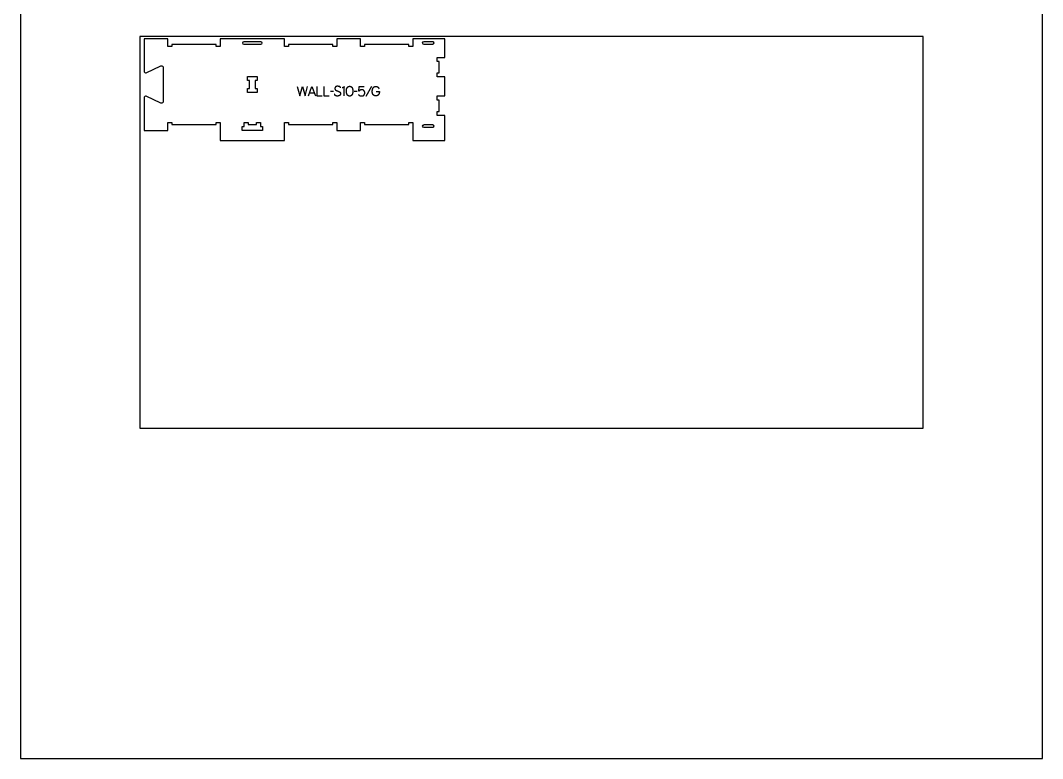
# Model space of a CAD drawing. Extents: x -7518 to -4335, y -10461 to -4867.
# Drawn here: x -7518 to -4335, y -10461 to -8161 of the extents above; entities that cross this region are included whole.
import ezdxf

# ---------------------------------------------------------------- set-up
doc = ezdxf.new("R2010")
doc.units = 0
for name, color, linetype in [('0_SHEET_SPRUCEPLY_2440X122', 1, 'CONTINUOUS'), ('1_ANYTOOL_1MMDEEP_LABELS_S', 2, 'CONTINUOUS'), ('3_ANYTOOL_CUTTHROUGH_INSID', 4, 'CONTINUOUS'), ('4_ANYTOOL_CUTTHROUGH_OUTSI', 5, 'CONTINUOUS'), ('DONOTCUT', 18, 'CONTINUOUS')]:
    doc.layers.add(name, color=color, linetype=linetype)

msp = doc.modelspace()

# ---------------------------------------------------------------- linework, layer by layer
at = {"layer": '0_SHEET_SPRUCEPLY_2440X122'}
msp.add_lwpolyline([(-7146.3, -8211.2), (-7146.3, -9431.2), (-4706.3, -9431.2), (-4706.3, -8211.2)], close=True, dxfattribs=at)
at = {"layer": '1_ANYTOOL_1MMDEEP_LABELS_S'}
for points in [[(-6655.9, -8366.6), (-6648.2, -8396.6), (-6639.7, -8367.5), (-6631.2, -8396.6), (-6623.7, -8366.6)], [(-6621.2, -8396.6), (-6610.3, -8366.6), (-6599.2, -8396.6)], [(-6594.9, -8366.6), (-6594.9, -8396.6), (-6577.8, -8396.6)], [(-6573.1, -8366.6), (-6573.1, -8396.6), (-6556, -8396.6)], [(-6521.1, -8371.2), (-6521.1, -8371), (-6521.1, -8370.9), (-6521.1, -8370.8), (-6521.2, -8370.7), (-6521.2, -8370.6), (-6521.2, -8370.5), (-6521.2, -8370.4), (-6521.2, -8370.4), (-6521.2, -8370.3), (-6521.2, -8370.2), (-6521.3, -8370.1), (-6521.3, -8370), (-6521.3, -8369.9), (-6521.3, -8369.9), (-6521.3, -8369.8), (-6521.4, -8369.7), (-6521.4, -8369.6), (-6521.4, -8369.5), (-6521.5, -8369.5), (-6521.5, -8369.4), (-6521.5, -8369.3), (-6521.6, -8369.3), (-6521.6, -8369.2), (-6521.6, -8369.1), (-6521.7, -8369), (-6521.7, -8369), (-6521.8, -8368.9), (-6521.8, -8368.8), (-6521.9, -8368.8), (-6521.9, -8368.7), (-6522, -8368.6), (-6522, -8368.6), (-6522.1, -8368.5), (-6522.1, -8368.5), (-6522.2, -8368.4), (-6522.2, -8368.4), (-6522.3, -8368.3), (-6522.4, -8368.2), (-6522.4, -8368.2), (-6522.5, -8368.1), (-6522.5, -8368.1), (-6522.6, -8368), (-6522.7, -8368), (-6522.8, -8367.9), (-6522.8, -8367.9), (-6522.9, -8367.8), (-6523, -8367.8), (-6523.1, -8367.7), (-6523.1, -8367.7), (-6523.2, -8367.7), (-6523.3, -8367.6), (-6523.5, -8367.5), (-6523.6, -8367.5), (-6523.8, -8367.4), (-6524, -8367.3), (-6524.2, -8367.2), (-6524.4, -8367.2), (-6525.2, -8367), (-6526, -8366.8), (-6526.8, -8366.6), (-6527.6, -8366.5), (-6528, -8366.4), (-6528.3, -8366.4), (-6528.7, -8366.3), (-6529.1, -8366.3), (-6529.4, -8366.3), (-6529.8, -8366.3), (-6530.2, -8366.2), (-6530.5, -8366.2), (-6530.7, -8366.2), (-6530.9, -8366.2), (-6531.1, -8366.3), (-6531.3, -8366.3), (-6531.5, -8366.3), (-6531.7, -8366.3), (-6531.9, -8366.3), (-6532, -8366.4), (-6532.2, -8366.4), (-6532.4, -8366.4), (-6532.6, -8366.5), (-6532.8, -8366.5), (-6533, -8366.5), (-6533.1, -8366.6), (-6533.3, -8366.6), (-6533.5, -8366.7), (-6533.7, -8366.8), (-6533.8, -8366.8), (-6534, -8366.9), (-6534.2, -8367), (-6534.4, -8367), (-6534.5, -8367.1), (-6534.7, -8367.2), (-6534.9, -8367.3), (-6535, -8367.4), (-6535.2, -8367.4), (-6535.3, -8367.5), (-6535.5, -8367.6), (-6535.7, -8367.7), (-6535.8, -8367.8), (-6536, -8367.9), (-6536.1, -8368.1), (-6536.3, -8368.2), (-6536.4, -8368.3), (-6536.6, -8368.4), (-6536.7, -8368.5), (-6536.9, -8368.7), (-6537, -8368.8), (-6537.1, -8368.9), (-6537.2, -8369.1), (-6537.3, -8369.2), (-6537.4, -8369.4), (-6537.6, -8369.5), (-6537.7, -8369.6), (-6537.7, -8369.8), (-6537.8, -8370), (-6537.9, -8370.1), (-6538, -8370.3), (-6538.1, -8370.4), (-6538.1, -8370.6), (-6538.2, -8370.8), (-6538.3, -8370.9), (-6538.3, -8371.1), (-6538.4, -8371.3), (-6538.4, -8371.5), (-6538.5, -8371.7), (-6538.5, -8371.9), (-6538.5, -8372.1), (-6538.6, -8372.2), (-6538.6, -8372.4), (-6538.6, -8372.6), (-6538.6, -8372.9), (-6538.6, -8373.1), (-6538.6, -8373.3), (-6538.6, -8373.5), (-6538.6, -8373.7), (-6538.6, -8373.9), (-6538.6, -8374.1), (-6538.6, -8374.3), (-6538.5, -8374.5), (-6538.5, -8374.7), (-6538.4, -8374.9), (-6538.4, -8375.1), (-6538.3, -8375.3), (-6538.3, -8375.4), (-6538.2, -8375.6), (-6538.2, -8375.7), (-6538.2, -8375.8), (-6538.1, -8375.9), (-6538.1, -8375.9), (-6538, -8376), (-6538, -8376.1), (-6538, -8376.2), (-6537.9, -8376.3), (-6537.9, -8376.3), (-6537.8, -8376.4), (-6537.8, -8376.5), (-6537.7, -8376.6), (-6537.7, -8376.7), (-6537.6, -8376.7), (-6537.6, -8376.8), (-6537.5, -8376.9), (-6537.5, -8376.9), (-6537.4, -8377), (-6537.3, -8377.1), (-6537.3, -8377.1), (-6537.2, -8377.2), (-6537.2, -8377.3), (-6537.1, -8377.3), (-6537, -8377.4), (-6536.9, -8377.5), (-6536.8, -8377.7), (-6536.6, -8377.8), (-6536.5, -8377.9), (-6536.3, -8378), (-6536.1, -8378.1), (-6536, -8378.2), (-6535.8, -8378.3), (-6535.1, -8378.7), (-6534.3, -8379.1), (-6533.6, -8379.5), (-6532.8, -8379.8), (-6532.1, -8380.2), (-6531.3, -8380.5), (-6530.5, -8380.8), (-6529.6, -8381.1), (-6528.8, -8381.4), (-6528, -8381.8), (-6527.2, -8382.1), (-6526.4, -8382.5), (-6525.7, -8382.9), (-6525, -8383.2), (-6524.3, -8383.6), (-6523.6, -8384.1), (-6523.4, -8384.2), (-6523.3, -8384.3), (-6523.1, -8384.4), (-6523, -8384.5), (-6523, -8384.5), (-6522.9, -8384.6), (-6522.8, -8384.7), (-6522.7, -8384.7), (-6522.7, -8384.8), (-6522.6, -8384.8), (-6522.5, -8384.9), (-6522.5, -8385), (-6522.4, -8385.1), (-6522.4, -8385.1), (-6522.3, -8385.2), (-6522.2, -8385.3), (-6522.2, -8385.3), (-6522.1, -8385.4), (-6522.1, -8385.5), (-6522, -8385.6), (-6522, -8385.6), (-6521.9, -8385.7), (-6521.9, -8385.8), (-6521.8, -8385.9), (-6521.8, -8386), (-6521.7, -8386), (-6521.7, -8386.1), (-6521.7, -8386.2), (-6521.6, -8386.3), (-6521.6, -8386.4), (-6521.6, -8386.5), (-6521.5, -8386.5), (-6521.5, -8386.6), (-6521.5, -8386.7), (-6521.4, -8386.8), (-6521.4, -8386.9), (-6521.4, -8387), (-6521.3, -8387.2), (-6521.3, -8387.4), (-6521.2, -8387.6), (-6521.2, -8387.8), (-6521.2, -8388), (-6521.2, -8388.2), (-6521.2, -8388.4), (-6521.2, -8388.6), (-6521.1, -8388.8), (-6521.2, -8389.1), (-6521.2, -8389.3), (-6521.2, -8389.5), (-6521.2, -8389.7), (-6521.2, -8390), (-6521.3, -8390.2), (-6521.3, -8390.4), (-6521.3, -8390.6), (-6521.4, -8390.8), (-6521.4, -8391.1), (-6521.5, -8391.3), (-6521.6, -8391.5), (-6521.6, -8391.7), (-6521.7, -8391.8), (-6521.8, -8392), (-6521.8, -8392.2), (-6521.9, -8392.4), (-6522, -8392.6), (-6522.1, -8392.8), (-6522.2, -8392.9), (-6522.3, -8393.1), (-6522.4, -8393.3), (-6522.6, -8393.4), (-6522.7, -8393.6), (-6522.8, -8393.7), (-6522.9, -8393.9), (-6523.1, -8394), (-6523.2, -8394.2), (-6523.4, -8394.3), (-6523.5, -8394.4), (-6523.7, -8394.6), (-6523.8, -8394.7), (-6524, -8394.8), (-6524.2, -8394.9), (-6524.4, -8395.1), (-6524.7, -8395.3), (-6525.1, -8395.5), (-6525.4, -8395.7), (-6525.8, -8395.9), (-6526.2, -8396), (-6526.6, -8396.2), (-6526.8, -8396.2), (-6526.9, -8396.3), (-6527.1, -8396.4), (-6527.3, -8396.4), (-6527.5, -8396.5), (-6527.7, -8396.5), (-6527.9, -8396.6), (-6528.1, -8396.6), (-6528.3, -8396.7), (-6528.5, -8396.7), (-6528.7, -8396.8), (-6528.9, -8396.8), (-6529.1, -8396.8), (-6529.3, -8396.8), (-6529.7, -8396.9), (-6530.1, -8396.9), (-6530.5, -8396.9), (-6531, -8396.9), (-6531.4, -8396.9), (-6531.8, -8396.9), (-6532.2, -8396.8), (-6532.6, -8396.8), (-6533, -8396.7), (-6533.3, -8396.7), (-6533.7, -8396.6), (-6534.1, -8396.5), (-6534.5, -8396.3), (-6534.8, -8396.2), (-6535.2, -8396.1), (-6535.6, -8395.9), (-6535.9, -8395.8), (-6536.3, -8395.6), (-6536.6, -8395.4), (-6536.8, -8395.3), (-6536.9, -8395.2), (-6537.1, -8395.1), (-6537.3, -8395), (-6537.4, -8394.8), (-6537.5, -8394.7), (-6537.7, -8394.6), (-6537.8, -8394.5), (-6537.9, -8394.4), (-6538.1, -8394.2), (-6538.2, -8394.1), (-6538.3, -8394), (-6538.3, -8393.9), (-6538.4, -8393.8), (-6538.4, -8393.8), (-6538.5, -8393.7), (-6538.5, -8393.6), (-6538.6, -8393.6), (-6538.6, -8393.5), (-6538.7, -8393.4), (-6538.7, -8393.3), (-6538.7, -8393.3), (-6538.8, -8393.2), (-6538.8, -8393.1), (-6538.9, -8393), (-6538.9, -8393), (-6538.9, -8392.9), (-6539, -8392.8), (-6539, -8392.7), (-6539, -8392.7), (-6539.1, -8392.6), (-6539.1, -8392.5), (-6539.1, -8392.3), (-6539.2, -8392.2), (-6539.2, -8392), (-6539.3, -8391.8), (-6539.3, -8391.6), (-6539.3, -8391.5), (-6539.3, -8391.3), (-6539.3, -8391.1), (-6539.3, -8390.9), (-6539.4, -8390.7)], [(-6509.3, -8396.6), (-6509.3, -8366.5), (-6509.3, -8366.7), (-6509.3, -8366.8), (-6509.3, -8367), (-6509.4, -8367.1), (-6509.4, -8367.3), (-6509.4, -8367.4), (-6509.5, -8367.5), (-6509.5, -8367.7), (-6509.6, -8367.8), (-6509.6, -8367.9), (-6509.7, -8368), (-6509.7, -8368), (-6509.7, -8368.1), (-6509.8, -8368.2), (-6509.8, -8368.2), (-6509.8, -8368.3), (-6509.9, -8368.3), (-6509.9, -8368.4), (-6510, -8368.4), (-6510, -8368.5), (-6510, -8368.6), (-6510.1, -8368.6), (-6510.1, -8368.7), (-6510.2, -8368.7), (-6510.2, -8368.8), (-6510.2, -8368.8), (-6510.3, -8368.9), (-6510.3, -8368.9), (-6510.4, -8369), (-6510.4, -8369), (-6510.5, -8369.1), (-6510.5, -8369.1), (-6510.6, -8369.2), (-6510.7, -8369.3), (-6510.8, -8369.4), (-6511, -8369.5), (-6511.1, -8369.5), (-6511.2, -8369.6), (-6511.3, -8369.7), (-6511.5, -8369.8), (-6511.6, -8369.8), (-6511.7, -8369.9), (-6511.9, -8369.9), (-6512.2, -8370.1), (-6512.5, -8370.2), (-6512.7, -8370.3), (-6513, -8370.4), (-6513.3, -8370.5), (-6513.6, -8370.5), (-6513.9, -8370.6), (-6514.1, -8370.7), (-6514.4, -8370.7), (-6514.7, -8370.8), (-6514.9, -8370.8), (-6515.2, -8370.9), (-6515.5, -8370.9), (-6515.7, -8370.9), (-6516, -8370.9), (-6516.3, -8370.9)], [(-6465.3, -8391.8), (-6465, -8392.1), (-6464.8, -8392.4), (-6464.6, -8392.7), (-6464.4, -8392.9), (-6464.2, -8393.2), (-6463.9, -8393.4), (-6463.7, -8393.7), (-6463.5, -8393.9), (-6463.2, -8394.1), (-6463, -8394.3), (-6462.7, -8394.5), (-6462.4, -8394.7), (-6462.2, -8394.9), (-6461.9, -8395.1), (-6461.6, -8395.2), (-6461.4, -8395.4), (-6461.1, -8395.5), (-6460.8, -8395.7), (-6460.5, -8395.8), (-6460.2, -8395.9), (-6459.9, -8396), (-6459.6, -8396.1), (-6459.3, -8396.2), (-6459, -8396.3), (-6458.7, -8396.4), (-6458.3, -8396.4), (-6458, -8396.5), (-6457.7, -8396.5), (-6457.3, -8396.5), (-6457, -8396.6), (-6456.6, -8396.6), (-6456.3, -8396.6), (-6455.9, -8396.6), (-6455.5, -8396.6), (-6455.1, -8396.5), (-6454.7, -8396.5), (-6454.3, -8396.5), (-6453.9, -8396.4), (-6453.5, -8396.4), (-6453.2, -8396.3), (-6452.8, -8396.2), (-6452.4, -8396.2), (-6452.1, -8396.1), (-6451.7, -8396), (-6451.4, -8395.9), (-6451.1, -8395.8), (-6450.8, -8395.7), (-6450.4, -8395.5), (-6450.3, -8395.5), (-6450.1, -8395.4), (-6450, -8395.3), (-6449.8, -8395.2), (-6449.7, -8395.2), (-6449.5, -8395.1), (-6449.4, -8395), (-6449.3, -8394.9), (-6449.1, -8394.8), (-6449, -8394.7), (-6448.8, -8394.6), (-6448.7, -8394.4), (-6448.6, -8394.3), (-6448.4, -8394.2), (-6448.3, -8394.1), (-6448.2, -8393.9), (-6448.1, -8393.8), (-6447.9, -8393.7), (-6447.8, -8393.5), (-6447.7, -8393.4), (-6447.6, -8393.2), (-6447.5, -8393.1), (-6447.3, -8392.9), (-6447.2, -8392.7), (-6447.1, -8392.6), (-6447, -8392.4), (-6446.9, -8392.2), (-6446.8, -8392), (-6446.6, -8391.7), (-6446.4, -8391.3), (-6446.3, -8391), (-6446.2, -8390.8), (-6446.1, -8390.5), (-6446, -8390.3), (-6445.9, -8390), (-6445.8, -8389.8), (-6445.7, -8389.6), (-6445.7, -8389.3), (-6445.6, -8389.1), (-6445.6, -8388.8), (-6445.5, -8388.6), (-6445.5, -8388.4), (-6445.5, -8388.1), (-6445.5, -8387.9), (-6445.5, -8387.6), (-6445.5, -8387.4), (-6445.5, -8387.1), (-6445.5, -8386.9), (-6445.5, -8386.6), (-6445.5, -8386.4), (-6445.5, -8386.1), (-6445.5, -8385.9), (-6445.6, -8385.6), (-6445.6, -8385.4), (-6445.6, -8385.1), (-6445.7, -8384.9), (-6445.7, -8384.6), (-6445.8, -8384.4), (-6445.8, -8384.2), (-6445.9, -8383.9), (-6446, -8383.7), (-6446.1, -8383.5), (-6446.1, -8383.2), (-6446.2, -8383), (-6446.3, -8382.8), (-6446.4, -8382.6), (-6446.5, -8382.4), (-6446.6, -8382.2), (-6446.7, -8382), (-6446.8, -8381.8), (-6446.9, -8381.6), (-6447, -8381.4), (-6447.2, -8381.2), (-6447.3, -8381), (-6447.4, -8380.8), (-6447.6, -8380.6), (-6447.7, -8380.4), (-6447.9, -8380.2), (-6448, -8380), (-6448.2, -8379.9), (-6448.3, -8379.7), (-6448.5, -8379.5), (-6448.7, -8379.4), (-6448.8, -8379.2), (-6449, -8379.1), (-6449.2, -8378.9), (-6449.4, -8378.8), (-6449.6, -8378.7), (-6449.8, -8378.6), (-6450, -8378.4), (-6450.2, -8378.3), (-6450.4, -8378.2), (-6450.6, -8378.1), (-6450.8, -8378), (-6451, -8377.9), (-6451.2, -8377.9), (-6451.5, -8377.8), (-6451.7, -8377.7), (-6451.9, -8377.6), (-6452.2, -8377.6), (-6452.4, -8377.5), (-6452.7, -8377.5), (-6452.9, -8377.4), (-6453.2, -8377.4), (-6453.4, -8377.4), (-6453.7, -8377.3), (-6454, -8377.3), (-6454.2, -8377.3), (-6454.5, -8377.3), (-6454.8, -8377.3), (-6455.1, -8377.3), (-6455.5, -8377.3), (-6455.8, -8377.3), (-6456.2, -8377.4), (-6456.5, -8377.4), (-6456.8, -8377.5), (-6457.1, -8377.5), (-6457.5, -8377.6), (-6457.8, -8377.7), (-6458.1, -8377.7), (-6458.4, -8377.8), (-6458.7, -8377.9), (-6459, -8378), (-6459.3, -8378.2), (-6459.5, -8378.3), (-6459.8, -8378.4), (-6460.1, -8378.6), (-6460.4, -8378.7), (-6460.6, -8378.9), (-6460.9, -8379.1), (-6461.2, -8379.2), (-6461.4, -8379.4), (-6461.7, -8379.6), (-6462, -8379.8), (-6462.2, -8380), (-6462.5, -8380.2), (-6462.8, -8380.4), (-6463, -8380.7), (-6463.5, -8381.1), (-6464.1, -8381.6), (-6463.3, -8366.6), (-6447.1, -8366.6)], [(-6424.9, -8367.1), (-6442.1, -8397.8)], [(-6409.7, -8382.8), (-6399.9, -8382.8), (-6399.9, -8383.7), (-6400, -8384.5), (-6400, -8384.8), (-6400.1, -8385.2), (-6400.1, -8385.6), (-6400.2, -8386), (-6400.3, -8386.4), (-6400.3, -8386.7), (-6400.4, -8387.1), (-6400.5, -8387.4), (-6400.6, -8387.8), (-6400.7, -8388.1), (-6400.8, -8388.4), (-6400.9, -8388.7), (-6401, -8389.1), (-6401.2, -8389.4), (-6401.3, -8389.7), (-6401.4, -8390), (-6401.6, -8390.3), (-6401.7, -8390.6), (-6401.9, -8390.8), (-6402, -8391.1), (-6402.2, -8391.4), (-6402.4, -8391.6), (-6402.6, -8391.9), (-6402.8, -8392.1), (-6403, -8392.4), (-6403.2, -8392.6), (-6403.4, -8392.8), (-6403.6, -8393.1), (-6403.8, -8393.3), (-6404, -8393.5), (-6404.3, -8393.7), (-6404.5, -8393.9), (-6404.7, -8394.1), (-6404.9, -8394.3), (-6405.2, -8394.4), (-6405.4, -8394.6), (-6405.6, -8394.8), (-6405.9, -8394.9), (-6406.1, -8395.1), (-6406.3, -8395.2), (-6406.6, -8395.4), (-6406.8, -8395.5), (-6407.1, -8395.6), (-6407.3, -8395.7), (-6407.5, -8395.8), (-6407.8, -8395.9), (-6408, -8396), (-6408.3, -8396.1), (-6408.5, -8396.2), (-6408.8, -8396.3), (-6409, -8396.3), (-6409.3, -8396.4), (-6409.5, -8396.4), (-6409.8, -8396.5), (-6410, -8396.5), (-6410.3, -8396.6), (-6410.5, -8396.6), (-6410.8, -8396.6), (-6411, -8396.6), (-6411.3, -8396.6), (-6411.6, -8396.6), (-6411.8, -8396.6), (-6412.1, -8396.6), (-6412.3, -8396.6), (-6412.6, -8396.6), (-6412.8, -8396.5), (-6413.1, -8396.5), (-6413.3, -8396.4), (-6413.6, -8396.4), (-6413.8, -8396.3), (-6414.1, -8396.2), (-6414.3, -8396.2), (-6414.6, -8396.1), (-6414.8, -8396), (-6415, -8395.9), (-6415.3, -8395.8), (-6415.5, -8395.7), (-6415.7, -8395.5), (-6416, -8395.4), (-6416.2, -8395.3), (-6416.4, -8395.1), (-6416.7, -8395), (-6416.9, -8394.8), (-6417.1, -8394.7), (-6417.3, -8394.5), (-6417.6, -8394.3), (-6417.8, -8394.1), (-6418, -8393.9), (-6418.2, -8393.7), (-6418.4, -8393.5), (-6418.7, -8393.3), (-6418.9, -8393.1), (-6419.1, -8392.9), (-6419.3, -8392.7), (-6419.5, -8392.4), (-6419.7, -8392.2), (-6419.9, -8391.9), (-6420, -8391.6), (-6420.2, -8391.4), (-6420.4, -8391.1), (-6420.5, -8390.8), (-6420.7, -8390.5), (-6420.8, -8390.2), (-6421, -8389.9), (-6421.1, -8389.6), (-6421.2, -8389.3), (-6421.3, -8388.9), (-6421.5, -8388.6), (-6421.6, -8388.2), (-6421.7, -8387.9), (-6421.7, -8387.5), (-6421.8, -8387.1), (-6421.9, -8386.8), (-6422, -8386.4), (-6422, -8386), (-6422.1, -8385.6), (-6422.1, -8385.2), (-6422.2, -8384.8), (-6422.3, -8383.9), (-6422.3, -8383), (-6422.3, -8382.1), (-6422.3, -8381.4), (-6422.3, -8380.7), (-6422.2, -8380.1), (-6422.1, -8379.4), (-6422, -8378.7), (-6421.9, -8378.1), (-6421.8, -8377.4), (-6421.6, -8376.8), (-6421.5, -8376.1), (-6421.3, -8375.5), (-6421, -8374.8), (-6420.8, -8374.2), (-6420.5, -8373.5), (-6420.3, -8372.9), (-6420, -8372.2), (-6419.6, -8371.6), (-6419.5, -8371.3), (-6419.3, -8371), (-6419.1, -8370.7), (-6418.9, -8370.4), (-6418.7, -8370.2), (-6418.6, -8370), (-6418.5, -8369.9), (-6418.4, -8369.8), (-6418.3, -8369.7), (-6418.2, -8369.5), (-6418.1, -8369.4), (-6417.9, -8369.3), (-6417.8, -8369.2), (-6417.7, -8369.1), (-6417.6, -8369), (-6417.5, -8368.9), (-6417.4, -8368.8), (-6417.2, -8368.6), (-6417.1, -8368.5), (-6417, -8368.5), (-6416.8, -8368.4), (-6416.7, -8368.3), (-6416.6, -8368.2), (-6416.4, -8368.1), (-6416.3, -8368), (-6416.2, -8367.9), (-6416, -8367.8), (-6415.9, -8367.8), (-6415.7, -8367.7), (-6415.6, -8367.6), (-6415.5, -8367.5), (-6415.3, -8367.5), (-6415.2, -8367.4), (-6415, -8367.4), (-6414.9, -8367.3), (-6414.7, -8367.2), (-6414.5, -8367.2), (-6414.2, -8367.1), (-6413.9, -8367), (-6413.6, -8366.9), (-6413.2, -8366.8), (-6412.9, -8366.8), (-6412.5, -8366.7), (-6412.1, -8366.7), (-6411.8, -8366.6), (-6411.4, -8366.6), (-6411, -8366.6), (-6410.6, -8366.6), (-6410.4, -8366.6), (-6410.2, -8366.6), (-6409.9, -8366.6), (-6409.7, -8366.6), (-6409.5, -8366.6), (-6409.3, -8366.7), (-6409.1, -8366.7), (-6408.9, -8366.7), (-6408.7, -8366.8), (-6408.5, -8366.8), (-6408.3, -8366.9), (-6408.1, -8366.9), (-6407.9, -8367), (-6407.7, -8367), (-6407.5, -8367.1), (-6407.3, -8367.1), (-6407.2, -8367.2), (-6407, -8367.3), (-6406.8, -8367.4), (-6406.6, -8367.5), (-6406.5, -8367.6), (-6406.3, -8367.7), (-6406.1, -8367.8), (-6406, -8367.9), (-6405.8, -8368), (-6405.6, -8368.1), (-6405.5, -8368.2), (-6405.3, -8368.3), (-6405.2, -8368.4), (-6405, -8368.6), (-6404.9, -8368.7), (-6404.8, -8368.9), (-6404.5, -8369.1), (-6404.2, -8369.4), (-6403.9, -8369.7), (-6403.7, -8370), (-6403.4, -8370.3), (-6403.2, -8370.6), (-6402.9, -8371), (-6402.7, -8371.3), (-6402.5, -8371.6), (-6402.3, -8371.9), (-6402.1, -8372.3), (-6401.9, -8372.6), (-6401.7, -8372.9), (-6401.5, -8373.3), (-6401.3, -8373.6), (-6401.1, -8374)], [(-6617.7, -8387), (-6602.8, -8387)], [(-6543.4, -8382.7), (-6552.2, -8382.8)], [(-6469.5, -8382.7), (-6478.3, -8382.8)]]:
    msp.add_lwpolyline(points, dxfattribs=at)
msp.add_lwpolyline([(-6492.8, -8366.3), (-6492.4, -8366.3), (-6492, -8366.3), (-6491.9, -8366.4), (-6491.7, -8366.4), (-6491.5, -8366.4), (-6491.3, -8366.4), (-6491.2, -8366.4), (-6491, -8366.5), (-6490.8, -8366.5), (-6490.7, -8366.5), (-6490.5, -8366.6), (-6490.3, -8366.6), (-6490.2, -8366.7), (-6490, -8366.7), (-6489.9, -8366.8), (-6489.7, -8366.8), (-6489.6, -8366.9), (-6489.4, -8366.9), (-6489.3, -8367), (-6489.1, -8367), (-6489, -8367.1), (-6488.8, -8367.2), (-6488.7, -8367.3), (-6488.6, -8367.3), (-6488.4, -8367.4), (-6488.3, -8367.5), (-6488.2, -8367.6), (-6488, -8367.7), (-6487.9, -8367.8), (-6487.8, -8367.8), (-6487.6, -8368), (-6487.3, -8368.2), (-6487.1, -8368.4), (-6486.9, -8368.7), (-6486.6, -8368.9), (-6486.4, -8369.1), (-6486.2, -8369.3), (-6486, -8369.6), (-6485.8, -8369.8), (-6485.6, -8370.1), (-6485.5, -8370.3), (-6485.3, -8370.6), (-6485.1, -8370.9), (-6485, -8371.1), (-6484.8, -8371.4), (-6484.7, -8371.7), (-6484.5, -8372), (-6484.4, -8372.3), (-6484.3, -8372.6), (-6484.1, -8372.9), (-6484, -8373.2), (-6483.9, -8373.5), (-6483.8, -8373.8), (-6483.7, -8374.1), (-6483.6, -8374.5), (-6483.5, -8374.8), (-6483.4, -8375.1), (-6483.3, -8375.4), (-6483.3, -8375.8), (-6483.2, -8376.1), (-6483.1, -8376.8), (-6483, -8377.5), (-6482.9, -8378.1), (-6482.8, -8378.8), (-6482.7, -8379.4), (-6482.7, -8380.1), (-6482.6, -8380.7), (-6482.6, -8381.4), (-6482.6, -8382), (-6482.6, -8382.6), (-6482.6, -8383.2), (-6482.7, -8383.8), (-6482.7, -8384.4), (-6482.8, -8385.1), (-6482.9, -8385.7), (-6483, -8386.3), (-6483.1, -8386.9), (-6483.3, -8387.5), (-6483.4, -8388.1), (-6483.6, -8388.8), (-6483.8, -8389.4), (-6484, -8390), (-6484.2, -8390.6), (-6484.5, -8391.2), (-6484.7, -8391.9), (-6484.9, -8392.2), (-6485, -8392.5), (-6485.2, -8392.8), (-6485.2, -8392.9), (-6485.3, -8393), (-6485.4, -8393.2), (-6485.5, -8393.3), (-6485.6, -8393.4), (-6485.7, -8393.6), (-6485.7, -8393.7), (-6485.8, -8393.8), (-6485.9, -8393.9), (-6486, -8394), (-6486.1, -8394.2), (-6486.2, -8394.3), (-6486.3, -8394.4), (-6486.4, -8394.5), (-6486.5, -8394.6), (-6486.6, -8394.7), (-6486.7, -8394.8), (-6486.9, -8394.9), (-6487, -8395), (-6487.1, -8395.1), (-6487.2, -8395.2), (-6487.3, -8395.3), (-6487.4, -8395.4), (-6487.6, -8395.4), (-6487.7, -8395.5), (-6487.8, -8395.6), (-6487.9, -8395.7), (-6488.1, -8395.7), (-6488.2, -8395.8), (-6488.3, -8395.9), (-6488.5, -8396), (-6488.6, -8396), (-6488.7, -8396.1), (-6488.9, -8396.1), (-6489, -8396.2), (-6489.1, -8396.3), (-6489.3, -8396.3), (-6489.4, -8396.4), (-6489.6, -8396.4), (-6489.7, -8396.4), (-6489.9, -8396.5), (-6490, -8396.5), (-6490.4, -8396.6), (-6490.7, -8396.7), (-6491, -8396.7), (-6491.3, -8396.8), (-6491.7, -8396.8), (-6492, -8396.8), (-6492.4, -8396.8), (-6492.8, -8396.8), (-6493.1, -8396.8), (-6493.5, -8396.8), (-6493.8, -8396.8), (-6494.2, -8396.8), (-6494.5, -8396.7), (-6494.8, -8396.7), (-6495.2, -8396.6), (-6495.3, -8396.6), (-6495.5, -8396.5), (-6495.6, -8396.5), (-6495.8, -8396.4), (-6495.9, -8396.4), (-6496.1, -8396.3), (-6496.2, -8396.3), (-6496.4, -8396.2), (-6496.5, -8396.2), (-6496.6, -8396.1), (-6496.8, -8396.1), (-6496.9, -8396), (-6497, -8395.9), (-6497.2, -8395.9), (-6497.3, -8395.8), (-6497.4, -8395.7), (-6497.6, -8395.7), (-6497.7, -8395.6), (-6497.8, -8395.5), (-6497.9, -8395.4), (-6498.1, -8395.3), (-6498.2, -8395.3), (-6498.3, -8395.2), (-6498.4, -8395.1), (-6498.5, -8395), (-6498.6, -8394.9), (-6498.7, -8394.8), (-6498.8, -8394.7), (-6499, -8394.6), (-6499.1, -8394.5), (-6499.2, -8394.4), (-6499.3, -8394.2), (-6499.4, -8394.1), (-6499.5, -8394), (-6499.5, -8393.9), (-6499.6, -8393.8), (-6499.7, -8393.7), (-6499.8, -8393.5), (-6499.9, -8393.4), (-6500, -8393.3), (-6500.1, -8393.1), (-6500.2, -8393), (-6500.2, -8392.9), (-6500.3, -8392.7), (-6500.5, -8392.4), (-6500.6, -8392.1), (-6500.7, -8391.8), (-6501, -8391.2), (-6501.2, -8390.6), (-6501.5, -8389.9), (-6501.7, -8389.3), (-6501.8, -8388.7), (-6502, -8388.1), (-6502.2, -8387.5), (-6502.3, -8386.8), (-6502.4, -8386.2), (-6502.5, -8385.6), (-6502.6, -8385), (-6502.7, -8384.4), (-6502.8, -8383.8), (-6502.8, -8383.1), (-6502.8, -8382.5), (-6502.8, -8381.9), (-6502.8, -8381.3), (-6502.8, -8380.7), (-6502.8, -8380.1), (-6502.7, -8379.4), (-6502.7, -8378.8), (-6502.6, -8378.1), (-6502.5, -8377.4), (-6502.4, -8376.7), (-6502.3, -8376.4), (-6502.3, -8376.1), (-6502.2, -8375.7), (-6502.1, -8375.4), (-6502, -8375.1), (-6502, -8374.7), (-6501.9, -8374.4), (-6501.8, -8374.1), (-6501.7, -8373.8), (-6501.5, -8373.5), (-6501.4, -8373.2), (-6501.3, -8372.9), (-6501.2, -8372.6), (-6501.1, -8372.3), (-6500.9, -8372), (-6500.8, -8371.7), (-6500.6, -8371.4), (-6500.5, -8371.1), (-6500.3, -8370.8), (-6500.2, -8370.6), (-6500, -8370.3), (-6499.8, -8370.1), (-6499.6, -8369.8), (-6499.4, -8369.6), (-6499.2, -8369.3), (-6499, -8369.1), (-6498.8, -8368.9), (-6498.6, -8368.7), (-6498.4, -8368.4), (-6498.1, -8368.2), (-6497.9, -8368), (-6497.7, -8367.8), (-6497.5, -8367.8), (-6497.4, -8367.7), (-6497.3, -8367.6), (-6497.2, -8367.5), (-6497, -8367.4), (-6496.9, -8367.3), (-6496.8, -8367.3), (-6496.6, -8367.2), (-6496.5, -8367.1), (-6496.4, -8367), (-6496.2, -8367), (-6496.1, -8366.9), (-6495.9, -8366.9), (-6495.8, -8366.8), (-6495.6, -8366.8), (-6495.5, -8366.7), (-6495.3, -8366.7), (-6495.2, -8366.6), (-6495, -8366.6), (-6494.8, -8366.5), (-6494.7, -8366.5), (-6494.5, -8366.5), (-6494.3, -8366.4), (-6494.2, -8366.4), (-6494, -8366.4), (-6493.8, -8366.4), (-6493.7, -8366.4), (-6493.5, -8366.3), (-6493.1, -8366.3)], close=True, dxfattribs=at)
at = {"layer": '3_ANYTOOL_CUTTHROUGH_INSID', "color": 4}
for points in [[(-6820.8, -8226.6), (-6770.8, -8226.6, -1), (-6770.8, -8236.1), (-6820.8, -8236.1, -1)], [(-6260.8, -8226.6), (-6235, -8226.6), (-6235, -8226.6), (-6234.9, -8226.6), (-6234.8, -8226.6), (-6234.7, -8226.6), (-6234.6, -8226.6), (-6234.5, -8226.6), (-6234.4, -8226.7), (-6234.3, -8226.7), (-6234.2, -8226.7), (-6234.1, -8226.7), (-6234, -8226.8), (-6233.9, -8226.8), (-6233.8, -8226.8), (-6233.7, -8226.9), (-6233.6, -8226.9), (-6233.5, -8227), (-6233.4, -8227), (-6233.3, -8227.1), (-6233.2, -8227.1), (-6233.1, -8227.2), (-6233, -8227.2), (-6232.9, -8227.3), (-6232.9, -8227.3), (-6232.8, -8227.4), (-6232.7, -8227.5), (-6232.6, -8227.6), (-6232.5, -8227.6), (-6232.4, -8227.7), (-6232.4, -8227.8), (-6232.3, -8227.9), (-6232.2, -8227.9), (-6232.1, -8228), (-6232.1, -8228.1), (-6232, -8228.2), (-6231.9, -8228.3), (-6231.9, -8228.4), (-6231.8, -8228.5), (-6231.8, -8228.6), (-6231.7, -8228.7), (-6231.6, -8228.8), (-6231.6, -8228.9), (-6231.5, -8229), (-6231.5, -8229.1), (-6231.5, -8229.2), (-6231.4, -8229.3), (-6231.4, -8229.4), (-6231.3, -8229.5), (-6231.3, -8229.6), (-6231.3, -8229.7), (-6231.2, -8229.8), (-6231.2, -8230), (-6231.2, -8230.1), (-6231.2, -8230.2), (-6231.1, -8230.3), (-6231.1, -8230.4), (-6231.1, -8230.5), (-6231.1, -8230.6), (-6231.1, -8230.7), (-6231.1, -8230.8), (-6231.1, -8230.9), (-6231, -8231), (-6231, -8231.1), (-6231, -8231.2), (-6231, -8231.3), (-6231, -8231.5), (-6231, -8231.6), (-6231, -8231.7), (-6231.1, -8231.8), (-6231.1, -8231.9), (-6231.1, -8232), (-6231.1, -8232.1), (-6231.1, -8232.2), (-6231.1, -8232.3), (-6231.1, -8232.4), (-6231.2, -8232.5), (-6231.2, -8232.6), (-6231.2, -8232.7), (-6231.2, -8232.9), (-6231.3, -8233), (-6231.3, -8233.1), (-6231.3, -8233.2), (-6231.4, -8233.3), (-6231.4, -8233.4), (-6231.5, -8233.5), (-6231.5, -8233.6), (-6231.5, -8233.7), (-6231.6, -8233.8), (-6231.6, -8233.9), (-6231.7, -8234), (-6231.8, -8234.1), (-6231.8, -8234.2), (-6231.9, -8234.3), (-6231.9, -8234.4), (-6232, -8234.5), (-6232.1, -8234.6), (-6232.1, -8234.7), (-6232.2, -8234.7), (-6232.3, -8234.8), (-6232.4, -8234.9), (-6232.4, -8235), (-6232.5, -8235.1), (-6232.6, -8235.1), (-6232.7, -8235.2), (-6232.8, -8235.3), (-6232.9, -8235.4), (-6232.9, -8235.4), (-6233, -8235.5), (-6233.1, -8235.5), (-6233.2, -8235.6), (-6233.3, -8235.6), (-6233.4, -8235.7), (-6233.5, -8235.7), (-6233.6, -8235.8), (-6233.7, -8235.8), (-6233.8, -8235.9), (-6233.9, -8235.9), (-6234, -8235.9), (-6234.1, -8236), (-6234.2, -8236), (-6234.3, -8236), (-6234.4, -8236), (-6234.5, -8236.1), (-6234.6, -8236.1), (-6234.7, -8236.1), (-6234.8, -8236.1), (-6234.9, -8236.1), (-6235, -8236.1), (-6235, -8236.1), (-6260.8, -8236.1, -1)], [(-6260.8, -8495.1, -1), (-6260.8, -8485.6), (-6235, -8485.6), (-6235, -8485.6), (-6234.9, -8485.6), (-6234.8, -8485.6), (-6234.7, -8485.6), (-6234.6, -8485.6), (-6234.5, -8485.6), (-6234.4, -8485.7), (-6234.3, -8485.7), (-6234.2, -8485.7), (-6234.1, -8485.7), (-6234, -8485.8), (-6233.9, -8485.8), (-6233.8, -8485.8), (-6233.7, -8485.9), (-6233.6, -8485.9), (-6233.5, -8486), (-6233.4, -8486), (-6233.3, -8486.1), (-6233.2, -8486.1), (-6233.1, -8486.2), (-6233, -8486.2), (-6232.9, -8486.3), (-6232.9, -8486.3), (-6232.8, -8486.4), (-6232.7, -8486.5), (-6232.6, -8486.6), (-6232.5, -8486.6), (-6232.4, -8486.7), (-6232.4, -8486.8), (-6232.3, -8486.9), (-6232.2, -8486.9), (-6232.1, -8487), (-6232.1, -8487.1), (-6232, -8487.2), (-6231.9, -8487.3), (-6231.9, -8487.4), (-6231.8, -8487.5), (-6231.8, -8487.6), (-6231.7, -8487.7), (-6231.6, -8487.8), (-6231.6, -8487.9), (-6231.5, -8488), (-6231.5, -8488.1), (-6231.5, -8488.2), (-6231.4, -8488.3), (-6231.4, -8488.4), (-6231.3, -8488.5), (-6231.3, -8488.6), (-6231.3, -8488.7), (-6231.2, -8488.8), (-6231.2, -8489), (-6231.2, -8489.1), (-6231.2, -8489.2), (-6231.1, -8489.3), (-6231.1, -8489.4), (-6231.1, -8489.5), (-6231.1, -8489.6), (-6231.1, -8489.7), (-6231.1, -8489.8), (-6231.1, -8489.9), (-6231, -8490), (-6231, -8490.1), (-6231, -8490.2), (-6231, -8490.3), (-6231, -8490.5), (-6231, -8490.6), (-6231, -8490.7), (-6231.1, -8490.8), (-6231.1, -8490.9), (-6231.1, -8491), (-6231.1, -8491.1), (-6231.1, -8491.2), (-6231.1, -8491.3), (-6231.1, -8491.4), (-6231.2, -8491.5), (-6231.2, -8491.6), (-6231.2, -8491.7), (-6231.2, -8491.9), (-6231.3, -8492), (-6231.3, -8492.1), (-6231.3, -8492.2), (-6231.4, -8492.3), (-6231.4, -8492.4), (-6231.5, -8492.5), (-6231.5, -8492.6), (-6231.5, -8492.7), (-6231.6, -8492.8), (-6231.6, -8492.9), (-6231.7, -8493), (-6231.8, -8493.1), (-6231.8, -8493.2), (-6231.9, -8493.3), (-6231.9, -8493.4), (-6232, -8493.5), (-6232.1, -8493.6), (-6232.1, -8493.7), (-6232.2, -8493.7), (-6232.3, -8493.8), (-6232.4, -8493.9), (-6232.4, -8494), (-6232.5, -8494.1), (-6232.6, -8494.1), (-6232.7, -8494.2), (-6232.8, -8494.3), (-6232.9, -8494.4), (-6232.9, -8494.4), (-6233, -8494.5), (-6233.1, -8494.5), (-6233.2, -8494.6), (-6233.3, -8494.6), (-6233.4, -8494.7), (-6233.5, -8494.7), (-6233.6, -8494.8), (-6233.7, -8494.8), (-6233.8, -8494.9), (-6233.9, -8494.9), (-6234, -8494.9), (-6234.1, -8495), (-6234.2, -8495), (-6234.3, -8495), (-6234.4, -8495), (-6234.5, -8495.1), (-6234.6, -8495.1), (-6234.7, -8495.1), (-6234.8, -8495.1), (-6234.9, -8495.1), (-6235, -8495.1), (-6235, -8495.1)]]:
    msp.add_lwpolyline(points, format="xyb", close=True, dxfattribs=at)
for points in [[(-6805, -8373.6), (-6805, -8348.1), (-6811, -8348.1), (-6811, -8335.6), (-6780.5, -8335.6), (-6780.5, -8348.1), (-6786.5, -8348.1), (-6786.5, -8373.6), (-6780.5, -8373.6), (-6780.5, -8386.1), (-6811, -8386.1), (-6811, -8373.6)], [(-6783, -8485.6), (-6783, -8479.6), (-6770.5, -8479.6), (-6770.5, -8491.6), (-6764.5, -8491.6), (-6764.5, -8504.1), (-6827, -8504.1), (-6827, -8491.6), (-6821, -8491.6), (-6821, -8479.6), (-6808.5, -8479.6), (-6808.5, -8485.6)]]:
    msp.add_lwpolyline(points, close=True, dxfattribs=at)
at = {"layer": '4_ANYTOOL_CUTTHROUGH_OUTSI', "color": 5}
msp.add_lwpolyline([(-7126.4, -8397.3, 0.218884), (-7131, -8398.5, 0.220464), (-7133, -8402.9), (-7133, -8479.8), (-7133, -8503.6), (-7058.5, -8503.6), (-7058.5, -8479.6), (-7046, -8479.6), (-7046, -8485.6), (-6908, -8485.6), (-6908, -8479.6), (-6895.5, -8479.6), (-6895.5, -8535.6), (-6696, -8535.6), (-6696, -8479.6), (-6683.5, -8479.6), (-6683.5, -8485.6), (-6545.5, -8485.6), (-6545.5, -8479.6), (-6533, -8479.6), (-6533, -8503.6), (-6458.5, -8503.6), (-6458.5, -8479.6), (-6446, -8479.6), (-6446, -8485.6), (-6308, -8485.6), (-6308, -8479.6), (-6295.5, -8479.6), (-6295.5, -8535.6), (-6196, -8535.6), (-6196, -8515.8), (-6196, -8503.8), (-6196, -8457.1), (-6220, -8457.1), (-6220, -8444.6), (-6214, -8444.6), (-6214, -8409.1), (-6220, -8409.1), (-6220, -8396.6), (-6196, -8396.6), (-6196, -8337.1), (-6220, -8337.1), (-6220, -8324.6), (-6214, -8324.6), (-6214, -8289.1), (-6220, -8289.1), (-6220, -8276.6), (-6196, -8276.6), (-6196, -8218.1), (-6295.5, -8218.1), (-6295.5, -8242.1), (-6308, -8242.1), (-6308, -8236.1), (-6446, -8236.1), (-6446, -8242.1), (-6458.5, -8242.1), (-6458.5, -8218.1), (-6533, -8218.1), (-6533, -8242.1), (-6545.5, -8242.1), (-6545.5, -8236.1), (-6683.5, -8236.1), (-6683.5, -8242.1), (-6696, -8242.1), (-6696, -8218.1), (-6895.5, -8218.1), (-6895.5, -8242.1), (-6908, -8242.1), (-6908, -8236.1), (-7046, -8236.1), (-7046, -8242.1), (-7058.5, -8242.1), (-7058.5, -8218.1), (-7133, -8218.1), (-7133, -8318.8), (-7133, -8318.8, 0.461625), (-7126.4, -8324.4), (-7080.4, -8302.6), (-7080.3, -8302.6), (-7080.3, -8302.6, -0.220464), (-7075.3, -8304, -0.220464), (-7073, -8308.7), (-7073, -8413, -0.220464), (-7075.3, -8417.7, -0.220464), (-7080.3, -8419.1), (-7080.4, -8419.1), (-7080.4, -8419.1), (-7126.4, -8397.3)], format="xyb", close=True, dxfattribs=at)
at = {"layer": 'DONOTCUT'}
msp.add_lwpolyline([(-7518, -10460.6), (-4334.6, -10460.6), (-4334.6, -4867.2), (-7518, -4867.2)], close=True, dxfattribs=at)

doc.saveas('drawing.dxf')
